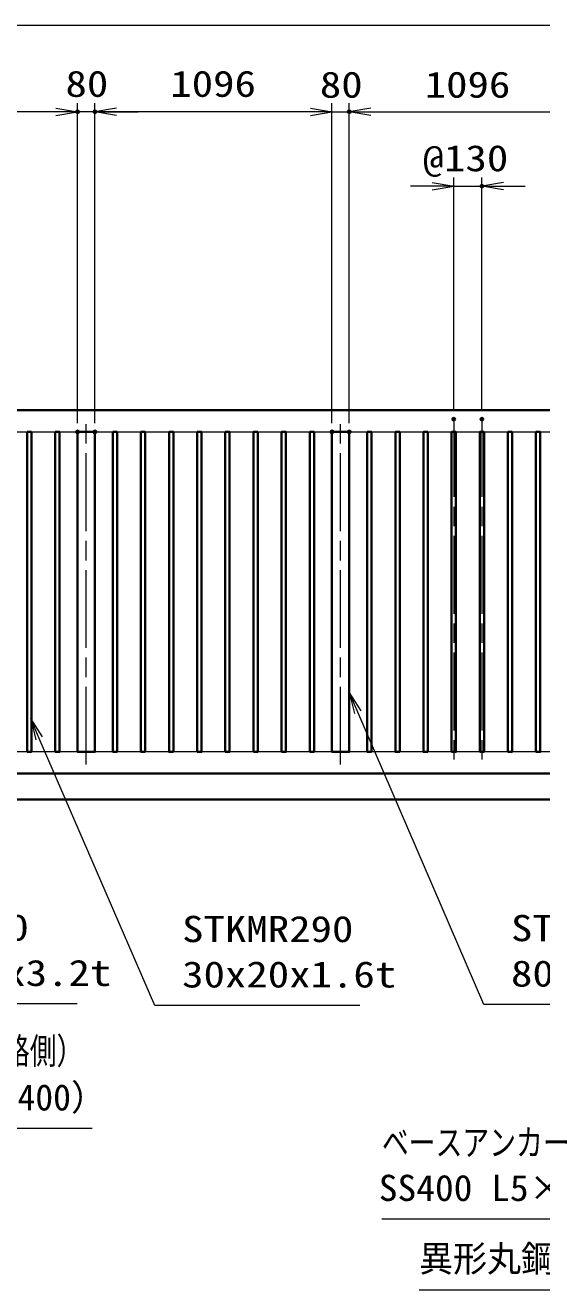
# Model space of a CAD drawing. Units: millimetres at full size. Extents: x -11880 to 11880, y -8400 to 8400.
# Drawn here: x 1604 to 3992, y -2714 to 3135 of the extents above; entities that cross this region are included whole.
import ezdxf
from ezdxf.enums import TextEntityAlignment as Align

# ---------------------------------------------------------------- set-up
doc = ezdxf.new("R2010")
doc.units = ezdxf.units.MM
doc.header["$LTSCALE"] = 30
doc.header["$PDMODE"] = 32
doc.header["$PDSIZE"] = 15
doc.linetypes.add('USER1', pattern=[18, 12, -1.5, 3, -1.5])
for name, color, linetype, lineweight in [('0-2_外形線', 7, 'Continuous', 35), ('0-3_軸線', 200, 'USER1', 15), ('0-5_寸法線', 4, 'Continuous', 18), ('0-6_0', 7, 'Continuous', 18)]:
    doc.layers.add(name, color=color, linetype=linetype, lineweight=lineweight)
doc.layers.add('0-7_Defpoints', color=7, linetype='Continuous')
doc.styles.add('ＭＳ ゴシック', font='')
doc.styles.get('ＭＳ ゴシック').set_extended_font_data('MS Gothic')

# ---------------------------------------------------------------- blocks, each defined once
blk = doc.blocks.new('_Open')
at = {"layer": '0-6_0', "color": 4}
blk.add_line((-30, 5), (0, 0), dxfattribs=at)
blk.add_lwpolyline([(-30, -5), (0, 0), (-30, 0)], dxfattribs=at)
blk = doc.blocks.new('S36')
at = {"layer": '0-5_寸法線'}
for points in [[(-522059.6, 80238939.1), (-478403.6, 80238939.1), (-458923.1, 80287284.5), (-457801.9, 80290067.1)], [(-458459.4, 80287097.7), (-457801.9, 80290067.1), (-459386.9, 80287471.4)]]:
    blk.add_lwpolyline(points, dxfattribs=at)
at = {"layer": '0-5_寸法線', "color": 254, "style": 'ＭＳ ゴシック'}
for s, width, p in [('ベースアンカー', 0.75, (-522059.6, 80246639.6)), ('SS400 L5×40×40', 1.05, (-522491.6, 80240339.6))]:
    blk.add_text(s, height=3637, dxfattribs=dict(at, width=width)).set_placement(p, align=Align.BOTTOM_LEFT)
blk = doc.blocks.new('S38')
at = {"layer": '0-5_寸法線'}
for points in [[(-564300.5, 80268779.6), (-595572.5, 80268779.6), (-609638.1, 80299255), (-610895.3, 80301978.9)], [(-609184.2, 80299464.6), (-610895.3, 80301978.9), (-610092.1, 80299045.5)]]:
    blk.add_lwpolyline(points, dxfattribs=at)
at = {"layer": '0-5_寸法線', "color": 254, "style": 'ＭＳ ゴシック', "width": 1.2}
for s, p in [('STKR400', (-591804.5, 80276480.2)), ('100x50x3.2t', (-592236.5, 80270180.2))]:
    blk.add_text(s, height=3637, dxfattribs=at).set_placement(p, align=Align.BOTTOM_LEFT)
blk = doc.blocks.new('S39')
at = {"layer": '0-5_寸法線'}
for points in [[(-525139.6, 80268568.6), (-553531.6, 80268568.6), (-569574.6, 80305634), (-570766.3, 80308387.1)], [(-569115.7, 80305832.6), (-570766.3, 80308387.1), (-570033.5, 80305435.4)]]:
    blk.add_lwpolyline(points, dxfattribs=at)
at = {"layer": '0-5_寸法線', "color": 254, "style": 'ＭＳ ゴシック', "width": 1.2}
for s, p in [('STKMR290', (-549763.6, 80276269.1)), ('30x20x1.6t', (-549763.6, 80269969.1))]:
    blk.add_text(s, height=3637, dxfattribs=at).set_placement(p, align=Align.BOTTOM_LEFT)
blk = doc.blocks.new('S40')
at = {"layer": '0-5_寸法線'}
for points in [[(-478951.9, 80268697.4), (-507919.9, 80268697.4), (-525400.6, 80309266.1), (-526587.8, 80312021.3)], [(-524941.4, 80309464), (-526587.8, 80312021.3), (-525859.8, 80309068.3)]]:
    blk.add_lwpolyline(points, dxfattribs=at)
at = {"layer": '0-5_寸法線', "color": 254, "style": 'ＭＳ ゴシック', "width": 1.2}
for s, p in [('STKMR370', (-504151.9, 80276397.9)), ('80x40x2.3t', (-504151.9, 80270097.9))]:
    blk.add_text(s, height=3637, dxfattribs=at).set_placement(p, align=Align.BOTTOM_LEFT)
blk = doc.blocks.new('S44')
at = {"layer": '0-5_寸法線'}
for points in [[(-562260, 80251503.5), (-601135.2, 80251503.5), (-632588.5, 80320773.1), (-633828.8, 80323504.7)], [(-632133.2, 80320979.8), (-633828.8, 80323504.7), (-633043.8, 80320566.4)]]:
    blk.add_lwpolyline(points, dxfattribs=at)
at = {"layer": '0-5_寸法線', "color": 254, "style": 'ＭＳ ゴシック', "width": 0.75}
blk.add_text('打掛金具（道路側）', height=3637, dxfattribs=at).set_placement((-596935.2, 80259355.3), align=Align.BOTTOM_LEFT)
at = {"layer": '0-5_寸法線', "color": 254, "style": 'ＭＳ ゴシック'}
blk.add_text('SUS304（＃400）', height=3637, dxfattribs=at).set_placement((-597367.2, 80252904.1), align=Align.BOTTOM_LEFT)
blk = doc.blocks.new('S53')
at = {"layer": '0-5_寸法線'}
for points in [[(-516898.6, 80229119.8), (-472810.6, 80229119.8), (-457702.1, 80265800.1), (-456559.5, 80268574)], [(-457239.7, 80265609.6), (-456559.5, 80268574), (-458164.4, 80265990.5)]]:
    blk.add_lwpolyline(points, dxfattribs=at)
at = {"layer": '0-5_寸法線', "color": 254, "style": 'ＭＳ ゴシック', "width": 0.95}
blk.add_text('異形丸鋼 SD295 D16', height=3637, dxfattribs=at).set_placement((-516898.6, 80230520.3), align=Align.BOTTOM_LEFT)

msp = doc.modelspace()

# ---------------------------------------------------------------- linework, layer by layer
at = {"layer": '0-2_外形線'}
for q in [(6229.01, -446.03), (6204.16, -446.03)]:
    msp.add_line((-1248.99, -446.03), q, dxfattribs=at)
for points in [[(5474.01, 1353.97), (-525.99, 1353.97), (-525.99, 486.47)], [(5474.01, -326.03), (-525.99, -326.03), (-525.99, 421.47)]]:
    msp.add_lwpolyline(points, dxfattribs=at)
for points in [[(1613.01, -226.03), (1633.01, -226.03), (1633.01, 1253.97), (1613.01, 1253.97)], [(1743.01, -226.03), (1763.01, -226.03), (1763.01, 1253.97), (1743.01, 1253.97)], [(1926.01, 1253.97), (1846.01, 1253.97), (1846.01, -226.03), (1926.01, -226.03)], [(2029.01, -226.03), (2009.01, -226.03), (2009.01, 1253.97), (2029.01, 1253.97)], [(2159.01, -226.03), (2139.01, -226.03), (2139.01, 1253.97), (2159.01, 1253.97)], [(2289.01, -226.03), (2269.01, -226.03), (2269.01, 1253.97), (2289.01, 1253.97)], [(2399.01, -226.03), (2419.01, -226.03), (2419.01, 1253.97), (2399.01, 1253.97)], [(2529.01, -226.03), (2549.01, -226.03), (2549.01, 1253.97), (2529.01, 1253.97)], [(2659.01, -226.03), (2679.01, -226.03), (2679.01, 1253.97), (2659.01, 1253.97)], [(2789.01, -226.03), (2809.01, -226.03), (2809.01, 1253.97), (2789.01, 1253.97)], [(2919.01, -226.03), (2939.01, -226.03), (2939.01, 1253.97), (2919.01, 1253.97)], [(3102.01, 1253.97), (3022.01, 1253.97), (3022.01, -226.03), (3102.01, -226.03)], [(3205.01, -226.03), (3185.01, -226.03), (3185.01, 1253.97), (3205.01, 1253.97)], [(3335.01, -226.03), (3315.01, -226.03), (3315.01, 1253.97), (3335.01, 1253.97)], [(3465.01, -226.03), (3445.01, -226.03), (3445.01, 1253.97), (3465.01, 1253.97)], [(3575.01, -226.03), (3595.01, -226.03), (3595.01, 1253.97), (3575.01, 1253.97)], [(3705.01, -226.03), (3725.01, -226.03), (3725.01, 1253.97), (3705.01, 1253.97)], [(3835.01, -226.03), (3855.01, -226.03), (3855.01, 1253.97), (3835.01, 1253.97)], [(3965.01, -226.03), (3985.01, -226.03), (3985.01, 1253.97), (3965.01, 1253.97)]]:
    msp.add_lwpolyline(points, close=True, dxfattribs=at)
at = {"layer": '0-3_軸線'}
for p, q in [((1886.01, -285.03), (1886.01, 1312.97)), ((3062.01, -285.03), (3062.01, 1312.97)), ((3585.01, 1312.97), (3585.01, -285.03)), ((3715.01, 1312.97), (3715.01, -285.03))]:
    msp.add_line(p, q, dxfattribs=at)
at = {"layer": '0-5_寸法線'}
for p, q in [((-525.99, 3135.01), (5474.01, 3135.01)), ((1846.01, 1293.97), (1846.01, 2775.01)), ((1846.01, 1293.97), (1846.01, 2775.01)), ((1926.01, 1293.97), (1926.01, 2775.01)), ((1926.01, 1293.97), (1926.01, 2775.01)), ((3022.01, 1293.97), (3022.01, 2775.01)), ((3022.01, 1293.97), (3022.01, 2775.01)), ((3102.01, 1293.97), (3102.01, 2775.01)), ((3102.01, 1293.97), (3102.01, 2775.01)), ((1846.01, 2735.01), (750.01, 2735.01)), ((1746.01, 2735.01), (1646.01, 2735.01)), ((1926.01, 2735.01), (1846.01, 2735.01)), ((3022.01, 2735.01), (1926.01, 2735.01)), ((2026.01, 2735.01), (2126.01, 2735.01)), ((2922.01, 2735.01), (2822.01, 2735.01)), ((3022.01, 2735.01), (3102.01, 2735.01)), ((3102.01, 2735.01), (4198.01, 2735.01)), ((3202.01, 2735.01), (3302.01, 2735.01)), ((3585.01, 1352.97), (3585.01, 2430.76)), ((3715.01, 1352.97), (3715.01, 2430.76)), ((3485.01, 2390.76), (3385.01, 2390.76)), ((3585.01, 2390.76), (3715.01, 2390.76)), ((3815.01, 2390.76), (3915.01, 2390.76))]:
    msp.add_line(p, q, dxfattribs=at)
at = {"layer": '0-6_0'}
msp.add_line((-425.99, 1253.97), (5374.01, 1253.97), dxfattribs=at)
msp.add_lwpolyline([(5374.01, 1253.97), (5374.01, -226.03), (-425.99, -226.03), (-425.99, -5.53)], dxfattribs=at)
at = {"layer": '0-7_Defpoints'}
for p in [(1846.01, 2735.01), (1926.01, 2735.01), (3102.01, 2735.01), (3715.01, 2390.76), (3585.01, 1312.97), (3715.01, 1312.97), (1846.01, 1253.97), (1926.01, 1253.97), (3022.01, 1253.97), (3102.01, 1253.97)]:
    msp.add_point(p, dxfattribs=at)

# ---------------------------------------------------------------- block references
at = {"layer": '0-5_寸法線'}
for name, p, xscale, yscale in [('_Open', (1846.01, 2735.01), 3.333333, 3.333333), ('_Open', (1846.01, 2735.01), 3.333333, 3.333333), ('_Open', (3022.01, 2735.01), 3.333333, 3.333333), ('_Open', (3022.01, 2735.01), 3.333333, 3.333333), ('_Open', (3585.01, 2390.76), 3.333333, 3.333333), ('S44', (20654.75, -2677017.73), 0.03333333, 0.03333333), ('S40', (20654.75, -2677017.73), 0.03333333, 0.03333333), ('S39', (20654.75, -2677017.73), 0.03333333, 0.03333333), ('S38', (20654.75, -2677017.73), 0.03333333, 0.03333333), ('S36', (20654.75, -2677017.73), 0.03333333, 0.03333333), ('S53', (20654.75, -2677017.73), 0.03333333, 0.03333333)]:
    msp.add_blockref(name, p, dxfattribs=dict(at, xscale=xscale, yscale=yscale))
at = {"layer": '0-5_寸法線', "xscale": 3.333333, "yscale": 3.333333, "rotation": 180}
for p in [(1926.01, 2735.01), (1926.01, 2735.01), (3102.01, 2735.01), (3102.01, 2735.01), (3715.01, 2390.76)]:
    msp.add_blockref('_Open', p, dxfattribs=at)

# ---------------------------------------------------------------- texts
at = {"layer": '0-5_寸法線', "color": 254, "style": 'ＭＳ ゴシック', "width": 1.2}
for s, p in [('80', (1790.01, 2767.69)), ('1096', (2274.81, 2767.69)), ('80', (2966.01, 2763.69)), ('1096', (3450.81, 2763.69)), ('@130', (3441.21, 2423.45))]:
    msp.add_text(s, height=121.2, dxfattribs=at).set_placement(p, align=Align.BOTTOM_LEFT)

doc.saveas('drawing.dxf')
